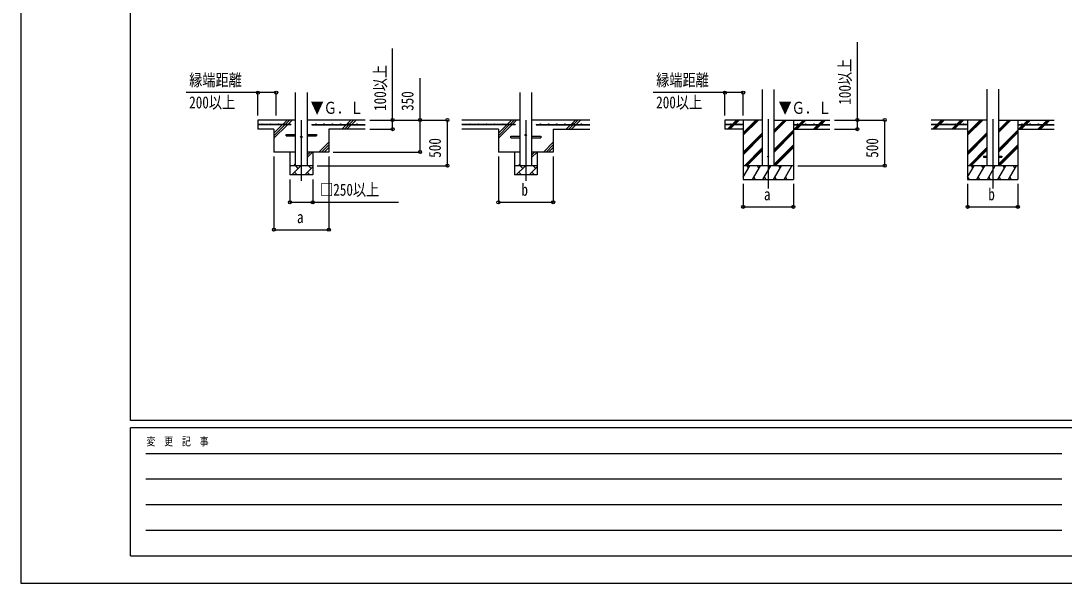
# Model space of a CAD drawing. Units: millimetres, scale not verified. Extents: x -16820 to 16820, y -11880 to 11880.
# Drawn here: x -16820 to -5395, y -11880 to -5725 of the extents above; entities that cross this region are included whole.
import ezdxf
from ezdxf.enums import TextEntityAlignment as Align

# ---------------------------------------------------------------- set-up
doc = ezdxf.new("R2010")
doc.units = ezdxf.units.MM
doc.header["$LTSCALE"] = 50
for name, color, linetype in [('0-4_YKK_12', 2, 'Continuous'), ('0-5_YKK_13', 4, 'Continuous'), ('0-6_YKK_A1', 4, 'Continuous'), ('0-7_YKK_D', 6, 'Continuous'), ('0-8_YKK_ZWAK', 7, 'Continuous')]:
    doc.layers.add(name, color=color, linetype=linetype)
doc.styles.add('ＭＳ ゴシック', font='')
doc.styles.get('ＭＳ ゴシック').set_extended_font_data('MS Gothic')

msp = doc.modelspace()

# ---------------------------------------------------------------- linework, layer by layer
at = {"layer": '0-4_YKK_12'}
for p, q in [((-13748.92, -6811), (-13748.92, -7476.95)), ((-11290.92, -6811), (-11290.92, -7476.95)), ((-8634.92, -6801.79), (-8634.92, -7561)), ((-6177.92, -6801.79), (-6177.92, -7561))]:
    msp.add_line(p, q, dxfattribs=at)
at = {"layer": '0-5_YKK_13'}
for p, q in [((-13913.92, -6968), (-13811.42, -6968)), ((-13913.92, -6984), (-13913.92, -6968)), ((-13686.42, -6968), (-13583.92, -6968)), ((-13583.92, -6968), (-13583.92, -6984)), ((-13913.92, -6984), (-13811.42, -6984)), ((-13686.42, -6984), (-13583.92, -6984)), ((-11455.92, -6988), (-11353.42, -6988)), ((-11455.92, -7004), (-11455.92, -6988)), ((-11455.92, -7004), (-11353.42, -7004)), ((-11228.42, -6988), (-11125.92, -6988)), ((-11228.42, -7004), (-11125.92, -7004)), ((-11125.92, -6988), (-11125.92, -7004)), ((-6277.92, -7206.5), (-6277.92, -7215.5)), ((-6277.92, -7206.5), (-6240.42, -7206.5)), ((-6277.92, -7215.5), (-6240.42, -7215.5)), ((-6115.42, -7206.5), (-6077.92, -7206.5)), ((-6115.42, -7215.5), (-6077.92, -7215.5)), ((-6077.92, -7206.5), (-6077.92, -7215.5))]:
    msp.add_line(p, q, dxfattribs=at)
for centre, radius in [((-11290.92, -6976), 8), ((-13748.92, -6996), 8), ((-8634.92, -7211), 5)]:
    msp.add_circle(centre, radius, dxfattribs=at)
at = {"layer": '0-6_YKK_A1'}
for p, q in [((-13811.42, -7311), (-13811.42, -6511)), ((-13686.42, -6511), (-13686.42, -7311)), ((-11353.42, -7311), (-11353.42, -6511)), ((-11228.42, -6511), (-11228.42, -7311)), ((-8697.42, -7311), (-8697.42, -6475.65)), ((-8572.42, -7311), (-8572.42, -6475.65)), ((-6240.42, -6474.65), (-6240.42, -7311)), ((-6115.42, -6474.65), (-6115.42, -7311)), ((-13811.42, -6811), (-14223.92, -6811)), ((-14223.92, -6811), (-14223.92, -6911)), ((-13952.99, -6858.5), (-13905.49, -6811)), ((-13924.71, -6858.5), (-13877.21, -6811)), ((-13896.42, -6858.5), (-13848.92, -6811)), ((-13048.92, -6811), (-13686.42, -6811)), ((-13252.99, -6858.5), (-13205.49, -6811)), ((-13224.71, -6858.5), (-13177.21, -6811)), ((-13196.42, -6858.5), (-13148.92, -6811)), ((-11353.42, -6811), (-11990.92, -6811)), ((-11494.99, -6858.5), (-11447.49, -6811)), ((-11466.71, -6858.5), (-11419.21, -6811)), ((-11438.42, -6858.5), (-11390.92, -6811)), ((-10590.92, -6811), (-11228.42, -6811)), ((-10794.99, -6858.5), (-10747.49, -6811)), ((-10766.71, -6858.5), (-10719.21, -6811)), ((-10738.42, -6858.5), (-10690.92, -6811)), ((-9030.96, -6858.5), (-8983.46, -6811)), ((-9016.81, -6858.5), (-8969.31, -6811)), ((-9002.67, -6858.5), (-8955.17, -6811)), ((-8909.92, -6811), (-8909.92, -7461)), ((-8909.92, -6977.88), (-8743.04, -6811)), ((-8909.92, -6963.74), (-8757.18, -6811)), ((-8909.92, -6949.6), (-8771.32, -6811)), ((-8572.42, -6948.75), (-8434.67, -6811)), ((-8572.42, -6934.61), (-8448.81, -6811)), ((-8572.42, -6920.46), (-8462.96, -6811)), ((-8572.42, -6811), (-7959.92, -6811)), ((-8359.92, -6811), (-8359.92, -7461)), ((-8298.32, -6858.5), (-8250.82, -6811)), ((-8284.18, -6858.5), (-8236.68, -6811)), ((-8270.04, -6858.5), (-8222.54, -6811)), ((-8086.19, -6858.5), (-8038.69, -6811)), ((-8072.05, -6858.5), (-8024.55, -6811)), ((-8057.91, -6858.5), (-8010.41, -6811)), ((-6240.42, -6811), (-6852.92, -6811)), ((-6786.09, -6858.5), (-6738.59, -6811)), ((-6767.09, -6853.64), (-6724.45, -6811)), ((-6757.8, -6858.5), (-6710.3, -6811)), ((-6573.96, -6858.5), (-6526.46, -6811)), ((-6559.81, -6858.5), (-6512.31, -6811)), ((-6545.67, -6858.5), (-6498.17, -6811)), ((-6452.92, -6811), (-6452.92, -7461)), ((-6452.92, -6977.88), (-6286.04, -6811)), ((-6452.92, -6963.74), (-6300.18, -6811)), ((-6452.92, -6949.6), (-6314.32, -6811)), ((-6115.42, -6948.75), (-5977.67, -6811)), ((-6115.42, -6934.61), (-5991.81, -6811)), ((-6115.42, -6920.46), (-6005.96, -6811)), ((-6115.42, -6811), (-5502.92, -6811)), ((-5902.92, -6811), (-5902.92, -7461)), ((-5841.32, -6858.5), (-5793.82, -6811)), ((-5827.18, -6858.5), (-5779.68, -6811)), ((-5813.04, -6858.5), (-5765.54, -6811)), ((-5629.19, -6858.5), (-5581.69, -6811)), ((-5615.05, -6858.5), (-5567.55, -6811)), ((-5600.91, -6858.5), (-5553.41, -6811)), ((-13863.92, -6858.5), (-14223.92, -6858.5)), ((-13863.92, -6863.5), (-14223.92, -6863.5)), ((-14048.92, -6911), (-14223.92, -6911)), ((-14048.92, -7011), (-13901.42, -6863.5)), ((-14048.92, -6954.43), (-13957.99, -6863.5)), ((-14048.92, -6982.72), (-13929.71, -6863.5)), ((-14048.92, -6911), (-14048.92, -7161)), ((-13863.92, -6858.5), (-13863.92, -6863.5)), ((-13633.92, -6858.5), (-13048.92, -6858.5)), ((-13633.92, -6858.5), (-13633.92, -6863.5)), ((-13633.92, -6863.5), (-13048.92, -6863.5)), ((-13048.92, -6911), (-13448.92, -6911)), ((-13448.92, -6911), (-13448.92, -7161)), ((-13305.49, -6911), (-13257.99, -6863.5)), ((-13277.21, -6911), (-13229.71, -6863.5)), ((-13248.92, -6911), (-13201.42, -6863.5)), ((-11405.92, -6858.5), (-11990.92, -6858.5)), ((-11405.92, -6863.5), (-11990.92, -6863.5)), ((-11590.92, -6911), (-11990.92, -6911)), ((-11590.92, -7011), (-11443.42, -6863.5)), ((-11590.92, -6954.43), (-11499.99, -6863.5)), ((-11590.92, -6982.72), (-11471.71, -6863.5)), ((-11590.92, -6911), (-11590.92, -7161)), ((-11405.92, -6858.5), (-11405.92, -6863.5)), ((-11175.92, -6858.5), (-10590.92, -6858.5)), ((-11175.92, -6858.5), (-11175.92, -6863.5)), ((-11175.92, -6863.5), (-10590.92, -6863.5)), ((-10990.92, -6911), (-10990.92, -7161)), ((-10990.92, -6911), (-10590.92, -6911)), ((-10847.49, -6911), (-10799.99, -6863.5)), ((-10819.21, -6911), (-10771.71, -6863.5)), ((-10790.92, -6911), (-10743.42, -6863.5)), ((-8909.92, -6858.5), (-9109.92, -6858.5)), ((-8909.92, -6863.5), (-9109.92, -6863.5)), ((-8909.92, -6911), (-9109.92, -6911)), ((-9082.05, -6909.6), (-9035.96, -6863.5)), ((-9069.31, -6911), (-9021.81, -6863.5)), ((-9055.17, -6911), (-9007.67, -6863.5)), ((-8909.92, -6858.5), (-8909.92, -6863.5)), ((-8909.92, -7161.73), (-8697.42, -6949.23)), ((-8909.92, -7175.87), (-8697.42, -6963.37)), ((-8572.42, -7132.59), (-8359.92, -6920.1)), ((-8572.42, -7146.74), (-8359.92, -6934.24)), ((-8572.42, -7160.88), (-8359.92, -6948.38)), ((-8359.92, -6858.5), (-7959.92, -6858.5)), ((-8359.92, -6858.5), (-8359.92, -6863.5)), ((-8359.92, -6863.5), (-7959.92, -6863.5)), ((-8359.92, -6911), (-7959.92, -6911)), ((-8350.82, -6911), (-8303.32, -6863.5)), ((-8336.68, -6911), (-8289.18, -6863.5)), ((-8322.54, -6911), (-8275.04, -6863.5)), ((-8138.69, -6911), (-8091.19, -6863.5)), ((-8124.55, -6911), (-8077.05, -6863.5)), ((-8110.41, -6911), (-8062.91, -6863.5)), ((-6452.92, -6858.5), (-6852.92, -6858.5)), ((-6452.92, -6863.5), (-6852.92, -6863.5)), ((-6452.92, -6911), (-6852.92, -6911)), ((-6838.59, -6911), (-6791.09, -6863.5)), ((-6824.45, -6911), (-6776.95, -6863.5)), ((-6810.3, -6911), (-6762.8, -6863.5)), ((-6771.95, -6858.5), (-6770.28, -6856.83)), ((-6625.05, -6909.6), (-6578.96, -6863.5)), ((-6612.31, -6911), (-6564.81, -6863.5)), ((-6598.17, -6911), (-6550.67, -6863.5)), ((-6452.92, -6858.5), (-6452.92, -6863.5)), ((-6452.92, -7161.73), (-6240.42, -6949.23)), ((-6452.92, -7175.87), (-6240.42, -6963.37)), ((-6115.42, -7132.59), (-5902.92, -6920.1)), ((-6115.42, -7146.74), (-5902.92, -6934.24)), ((-6115.42, -7160.88), (-5902.92, -6948.38)), ((-5902.92, -6858.5), (-5502.92, -6858.5)), ((-5902.92, -6858.5), (-5902.92, -6863.5)), ((-5902.92, -6863.5), (-5502.92, -6863.5)), ((-5902.92, -6911), (-5502.92, -6911)), ((-5893.82, -6911), (-5846.32, -6863.5)), ((-5879.68, -6911), (-5832.18, -6863.5)), ((-5865.54, -6911), (-5818.04, -6863.5)), ((-5681.69, -6911), (-5634.19, -6863.5)), ((-5667.55, -6911), (-5620.05, -6863.5)), ((-5653.41, -6911), (-5605.91, -6863.5)), ((-13555.49, -7161), (-13448.92, -7054.43)), ((-13527.21, -7161), (-13448.92, -7082.72)), ((-11097.49, -7161), (-10990.92, -7054.43)), ((-11069.21, -7161), (-10990.92, -7082.72)), ((-8909.92, -7190.01), (-8697.42, -6977.51)), ((-8572.42, -7294.72), (-8359.92, -7082.23)), ((-6452.92, -7190.01), (-6240.42, -6977.51)), ((-6115.42, -7294.72), (-5902.92, -7082.23)), ((-13811.42, -7161), (-14048.92, -7161)), ((-13873.92, -7161), (-13873.92, -7411)), ((-13686.42, -7222.67), (-13624.75, -7161)), ((-13686.42, -7194.38), (-13653.04, -7161)), ((-13448.92, -7161), (-13686.42, -7161)), ((-13623.92, -7161), (-13623.92, -7411)), ((-13498.92, -7161), (-13448.92, -7111)), ((-11353.42, -7161), (-11590.92, -7161)), ((-11415.92, -7161), (-11415.92, -7411)), ((-11228.42, -7222.67), (-11166.75, -7161)), ((-11228.42, -7194.38), (-11195.04, -7161)), ((-10990.92, -7161), (-11228.42, -7161)), ((-11165.92, -7161), (-11165.92, -7411)), ((-11040.92, -7161), (-10990.92, -7111)), ((-8897.06, -7311), (-8697.42, -7111.36)), ((-8882.92, -7311), (-8697.42, -7125.5)), ((-8868.78, -7311), (-8697.42, -7139.64)), ((-8572.42, -7308.87), (-8359.92, -7096.37)), ((-8560.41, -7311), (-8359.92, -7110.51)), ((-6440.06, -7311), (-6240.42, -7111.36)), ((-6425.92, -7311), (-6240.42, -7125.5)), ((-6411.78, -7311), (-6240.42, -7139.64)), ((-6115.42, -7308.87), (-5902.92, -7096.37)), ((-6103.41, -7311), (-5902.92, -7110.51)), ((-13623.92, -7311), (-13873.92, -7311)), ((-13853.18, -7411), (-13753.18, -7311)), ((-13831.32, -7311), (-13811.42, -7291.1)), ((-13781.74, -7339.55), (-13810.29, -7311)), ((-13640.32, -7339.55), (-13668.87, -7311)), ((-11165.92, -7311), (-11415.92, -7311)), ((-11395.18, -7411), (-11295.18, -7311)), ((-11373.32, -7311), (-11353.42, -7291.1)), ((-11323.74, -7339.55), (-11352.29, -7311)), ((-11182.32, -7339.55), (-11210.87, -7311)), ((-8359.92, -7311), (-8909.92, -7311)), ((-8909.92, -7436.45), (-8837.49, -7311)), ((-8852.49, -7336.98), (-8867.49, -7311)), ((-8808.62, -7461), (-8722.02, -7311)), ((-8737.02, -7336.98), (-8752.02, -7311)), ((-8693.15, -7461), (-8606.55, -7311)), ((-8621.55, -7336.98), (-8636.55, -7311)), ((-8577.68, -7461), (-8491.08, -7311)), ((-8506.08, -7336.98), (-8521.08, -7311)), ((-8462.21, -7461), (-8375.61, -7311)), ((-8405.61, -7311), (-8405.61, -7311)), ((-5902.92, -7311), (-6452.92, -7311)), ((-6452.92, -7436.45), (-6380.49, -7311)), ((-6395.49, -7336.98), (-6410.49, -7311)), ((-6351.62, -7461), (-6265.02, -7311)), ((-6280.02, -7336.98), (-6295.02, -7311)), ((-6236.15, -7461), (-6149.55, -7311)), ((-6164.55, -7336.98), (-6179.55, -7311)), ((-6120.68, -7461), (-6034.08, -7311)), ((-6049.08, -7336.98), (-6064.08, -7311)), ((-6005.21, -7461), (-5918.61, -7311)), ((-5933.61, -7336.98), (-5948.61, -7311)), ((-13623.92, -7411), (-13873.92, -7411)), ((-13824.63, -7382.45), (-13796.08, -7411)), ((-13711.76, -7411), (-13623.92, -7323.16)), ((-13683.21, -7382.45), (-13654.66, -7411)), ((-11165.92, -7411), (-11415.92, -7411)), ((-11366.63, -7382.45), (-11338.08, -7411)), ((-11253.76, -7411), (-11165.92, -7323.16)), ((-11225.21, -7382.45), (-11196.66, -7411)), ((-8909.92, -7461), (-8359.92, -7461)), ((-8793.63, -7435.02), (-8778.63, -7461)), ((-8678.16, -7435.02), (-8663.16, -7461)), ((-8562.68, -7435.02), (-8547.69, -7461)), ((-8447.22, -7435.02), (-8432.22, -7461)), ((-6452.92, -7461), (-5902.92, -7461)), ((-6452.1, -7435.02), (-6437.1, -7461)), ((-6336.63, -7435.02), (-6321.63, -7461)), ((-6221.16, -7435.02), (-6206.16, -7461)), ((-6105.68, -7435.02), (-6090.69, -7461)), ((-5990.22, -7435.02), (-5975.22, -7461))]:
    msp.add_line(p, q, dxfattribs=at)
msp.add_lwpolyline([(-8697.42, -6811), (-9109.92, -6811), (-9109.92, -6911)], dxfattribs=at)
for centre in [(-14178.92, -6856), (-14088.92, -6856), (-13998.92, -6856), (-13908.92, -6856), (-13588.92, -6856), (-13498.92, -6856), (-13408.92, -6856), (-13318.92, -6856), (-13228.92, -6856), (-13138.92, -6856), (-11900.92, -6856), (-11810.92, -6856), (-11720.92, -6856), (-11630.92, -6856), (-11540.92, -6856), (-11450.92, -6856), (-11130.92, -6856), (-11040.92, -6856), (-10950.92, -6856), (-10860.92, -6856), (-10770.92, -6856), (-10680.92, -6856), (-9044.92, -6856), (-8954.92, -6856), (-8314.92, -6856), (-8224.92, -6856), (-8134.92, -6856), (-8044.92, -6856), (-6767.92, -6856), (-6677.92, -6856), (-6587.92, -6856), (-6497.92, -6856), (-5857.92, -6856), (-5767.92, -6856), (-5677.92, -6856), (-5587.92, -6856)]:
    msp.add_circle(centre, 2.5, dxfattribs=at)
at = {"layer": '0-7_YKK_D'}
for p, q in [((-14223.92, -6761), (-14223.92, -6510)), ((-14023.92, -6761), (-14023.92, -6510)), ((-9109.92, -6761), (-9109.92, -6510)), ((-8909.92, -6761), (-8909.92, -6510)), ((-12998.92, -6811), (-12747.92, -6811)), ((-12998.92, -6811), (-12147.92, -6811)), ((-12998.92, -6811), (-12447.92, -6811)), ((-12148.92, -7311), (-12148.92, -6811)), ((-7909.92, -6811), (-7358.92, -6811)), ((-7909.92, -6811), (-7658.92, -6811)), ((-7359.92, -7311), (-7359.92, -6811)), ((-12998.92, -6911), (-12747.92, -6911)), ((-7909.92, -6911), (-7658.92, -6911)), ((-13398.92, -7161), (-12447.92, -7161)), ((-14048.92, -7211), (-14048.92, -8012)), ((-13573.92, -7311), (-12147.92, -7311)), ((-13447.92, -7211), (-13447.92, -8012)), ((-11590.92, -7211), (-11590.92, -7712)), ((-10990.92, -7211), (-10990.92, -7712)), ((-8309.92, -7311), (-7358.92, -7311)), ((-13873.92, -7461), (-13873.92, -7712)), ((-13623.92, -7461), (-13623.92, -7712)), ((-8909.92, -7511), (-8909.92, -7762)), ((-8359.92, -7511), (-8359.92, -7762)), ((-6452.92, -7511), (-6452.92, -7762)), ((-5902.92, -7511), (-5902.92, -7762)), ((-11590.92, -7711), (-10990.92, -7711)), ((-8909.92, -7761), (-8359.92, -7761)), ((-6452.92, -7761), (-5902.92, -7761)), ((-14048.92, -8011), (-13447.92, -8011))]:
    msp.add_line(p, q, dxfattribs=at)
for points in [[(-12748.92, -6911), (-12748.92, -6811), (-12748.92, -6026.2)], [(-7659.92, -6911), (-7659.92, -6811), (-7659.92, -5958.2)], [(-12448.92, -7161), (-12448.92, -6811), (-12448.92, -6352.6)], [(-14023.92, -6511), (-14223.92, -6511), (-15008.72, -6511)], [(-8909.92, -6511), (-9109.92, -6511), (-9894.72, -6511)], [(-13873.92, -7711), (-13623.92, -7711), (-12685.52, -7711)]]:
    msp.add_lwpolyline(points, dxfattribs=at)
for centre in [(-14223.92, -6511), (-14023.92, -6511), (-9109.92, -6511), (-8909.92, -6511), (-12748.92, -6811), (-12448.92, -6811), (-12148.92, -6811), (-7659.92, -6811), (-7359.92, -6811), (-12748.92, -6911), (-7659.92, -6911), (-12448.92, -7161), (-12148.92, -7311), (-7359.92, -7311), (-13873.92, -7711), (-13623.92, -7711), (-11590.92, -7711), (-10990.92, -7711), (-8909.92, -7761), (-8359.92, -7761), (-6452.92, -7761), (-5902.92, -7761), (-14048.92, -8011), (-13447.92, -8011)]:
    msp.add_circle(centre, 17, dxfattribs=at)
at = {"layer": '0-8_YKK_ZWAK'}
for p, q in [((-15619.92, -10100), (-15619.92, 11100)), ((15580.08, -10100), (-15619.92, -10100)), ((-5219.92, -10180), (-15619.92, -10180)), ((-15619.92, -11580), (-15619.92, -10180)), ((-15449.92, -10460), (-5419.92, -10460)), ((-15449.92, -10740), (-5419.92, -10740)), ((-15449.92, -11020), (-5419.92, -11020)), ((-15449.92, -11300), (-5419.92, -11300)), ((-15619.92, -11580), (-5219.92, -11580))]:
    msp.add_line(p, q, dxfattribs=at)
msp.add_lwpolyline([(-16820, -11880), (16820, -11880), (16820, 11880), (-16820, 11880)], close=True, dxfattribs=at)

# ---------------------------------------------------------------- texts
at = {"layer": '0-6_YKK_A1', "style": 'ＭＳ ゴシック', "width": 0.8}
for p in [(-13647.76, -6782.74), (-8523, -6782.74)]:
    msp.add_text('▼Ｇ．Ｌ', height=132, dxfattribs=at).set_placement(p, align=Align.BOTTOM_LEFT)
at = {"layer": '0-7_YKK_D', "style": 'ＭＳ ゴシック', "width": 0.8}
for s, p in [('100以上', (-7691.92, -6643)), ('100以上', (-12780.92, -6711)), ('350', (-12480.92, -6711)), ('500', (-12180.92, -7224.2)), ('500', (-7391.92, -7224.2))]:
    msp.add_text(s, height=132, rotation=90, dxfattribs=at).set_placement(p, align=Align.BOTTOM_LEFT)
for s, p in [('縁端距離', (-14976.72, -6479)), ('縁端距離', (-9862.72, -6479)), ('200以上', (-14976.72, -6723)), ('200以上', (-9862.72, -6723)), ('□250以上', (-13543.12, -7679)), ('b', (-11338.92, -7679)), ('a', (-8682.92, -7729)), ('b', (-6225.92, -7729)), ('a', (-13796.42, -7979))]:
    msp.add_text(s, height=132, dxfattribs=at).set_placement(p, align=Align.BOTTOM_LEFT)
at = {"layer": '0-8_YKK_ZWAK', "style": 'ＭＳ ゴシック', "width": 0.8}
msp.add_text('変  更  記  事', height=87.98, dxfattribs=at).set_placement((-15445.24, -10400), align=Align.BOTTOM_LEFT)

doc.saveas('drawing.dxf')
